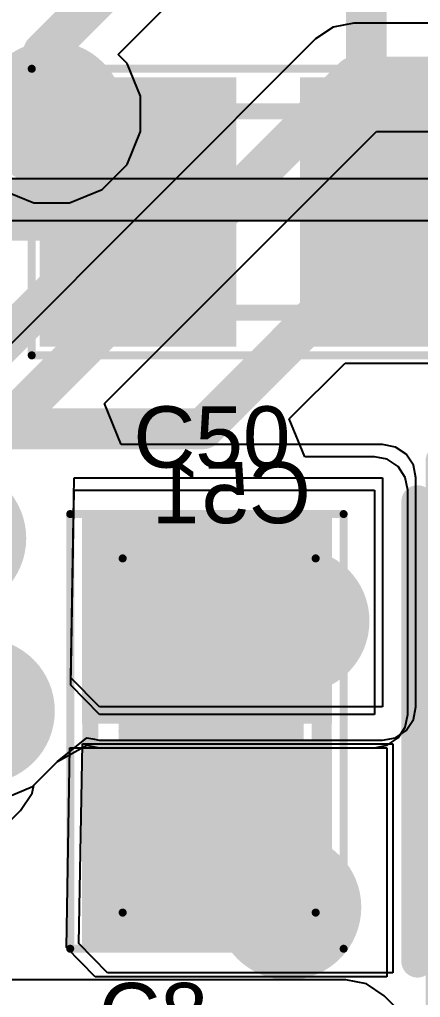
# Model space of a CAD drawing. Header units: inches. Extents: x 2.95 to 6.74, y 1.23 to 4.83.
# Drawn here: x 5.3001 to 5.3983, y 3.9179 to 4.1571 of the extents above; entities that cross this region are included whole.
import ezdxf

# ---------------------------------------------------------------- set-up
doc = ezdxf.new("R2010")
doc.units = ezdxf.units.IN
doc.header["$MEASUREMENT"] = 0
for name, color, linetype in [('Bottom 3D Body', 56, 'Continuous'), ('Bottom Layer', 5, 'Continuous'), ('Bottom Overlay', 54, 'Continuous'), ('Bottom Paste', 16, 'Continuous'), ('Bottom Solder', 6, 'Continuous'), ('GND', 76, 'Continuous'), ('Mechanical 15', 56, 'Continuous'), ('PWR', 16, 'Continuous'), ('Top 3D Body', 56, 'Continuous'), ('Top Assembly', 56, 'Continuous'), ('Top Component Center', 56, 'Continuous'), ('Top Courtyard', 56, 'Continuous'), ('Top Layer', 1, 'Continuous'), ('Top Overlay', 2, 'Continuous'), ('Top Paste', 8, 'Continuous'), ('Top Solder', 216, 'Continuous'), ('Via Holes', 16, 'Continuous')]:
    doc.layers.add(name, color=color, linetype=linetype)
doc.styles.add('Arial', font='', dxfattribs={"height": 0.2})
doc.styles.get('Arial').set_extended_font_data('Arial')

# ---------------------------------------------------------------- blocks, each defined once
blk = doc.blocks.new('FP_RP732A_IPC_B_69')
at = {"layer": 'Top Layer'}
for points in [[(-0.05626, 0.02772), (-0.01272, 0.02772), (-0.01272, -0.02772), (-0.05626, -0.02772)], [(0.01272, 0.02772), (0.05626, 0.02772), (0.05626, -0.02772), (0.01272, -0.02772)]]:
    blk.add_hatch(color=1, dxfattribs=at).paths.add_polyline_path(points)
at = {"layer": 'Top Paste'}
for points in [[(-0.05626, 0.02772), (-0.01272, 0.02772), (-0.01272, -0.02772), (-0.05626, -0.02772)], [(0.01272, 0.02772), (0.05626, 0.02772), (0.05626, -0.02772), (0.01272, -0.02772)]]:
    blk.add_hatch(color=8, dxfattribs=at).paths.add_polyline_path(points)
at = {"layer": 'Top Solder'}
for points in [[(-0.05626, 0.02772), (-0.01272, 0.02772), (-0.01272, -0.02772), (-0.05626, -0.02772)], [(0.01272, 0.02772), (0.05626, 0.02772), (0.05626, -0.02772), (0.01272, -0.02772)]]:
    blk.add_hatch(color=216, dxfattribs=at).paths.add_polyline_path(points)
at = {"layer": 'Top 3D Body'}
for points in [[(-0.03937, 0.02461, 0.00787, 0.00787, 0), (-0.03937, -0.02461, 0.00787, 0.00787, 0)], [(-0.03937, 0.02461, 0.00787, 0.00787, 0), (0.03937, 0.02461, 0.00787, 0.00787, 0)], [(0.03937, 0.02461, 0.00787, 0.00787, 0), (0.03937, -0.02461, 0.00787, 0.00787, 0)], [(-0.03937, -0.02461, 0.00787, 0.00787, 0), (0.03937, -0.02461, 0.00787, 0.00787, 0)]]:
    blk.add_lwpolyline(points, format="xyseb", dxfattribs=at)
for points in [[(-0.04134, 0.02461, 0.00394, 0.00394, 1), (-0.0374, 0.02461, 0.00394, 0.00394, 1)], [(-0.04134, 0.02461, 0.00394, 0.00394, 1), (-0.0374, 0.02461, 0.00394, 0.00394, 1)], [(0.0374, 0.02461, 0.00394, 0.00394, 1), (0.04134, 0.02461, 0.00394, 0.00394, 1)], [(0.0374, 0.02461, 0.00394, 0.00394, 1), (0.04134, 0.02461, 0.00394, 0.00394, 1)], [(-0.04134, -0.02461, 0.00394, 0.00394, 1), (-0.0374, -0.02461, 0.00394, 0.00394, 1)], [(-0.04134, -0.02461, 0.00394, 0.00394, 1), (-0.0374, -0.02461, 0.00394, 0.00394, 1)], [(0.0374, -0.02461, 0.00394, 0.00394, 1), (0.04134, -0.02461, 0.00394, 0.00394, 1)], [(0.0374, -0.02461, 0.00394, 0.00394, 1), (0.04134, -0.02461, 0.00394, 0.00394, 1)]]:
    blk.add_lwpolyline(points, format="xyseb", close=True, dxfattribs=at)
at = {"layer": 'Top Assembly'}
for points in [[(-0.06611, 0.03756, 0.00787, 0.00787, 0), (-0.06611, -0.03756, 0.00787, 0.00787, 0)], [(-0.06611, 0.03756, 0.00787, 0.00787, 0), (0.06611, 0.03756, 0.00787, 0.00787, 0)], [(0.06611, 0.03756, 0.00787, 0.00787, 0), (0.06611, -0.03756, 0.00787, 0.00787, 0)], [(-0.06611, -0.03756, 0.00787, 0.00787, 0), (0.06611, -0.03756, 0.00787, 0.00787, 0)]]:
    blk.add_lwpolyline(points, format="xyseb", dxfattribs=at)
for points in [[(-0.06808, 0.03756, 0.00394, 0.00394, 1), (-0.06414, 0.03756, 0.00394, 0.00394, 1)], [(-0.06808, 0.03756, 0.00394, 0.00394, 1), (-0.06414, 0.03756, 0.00394, 0.00394, 1)], [(0.06414, 0.03756, 0.00394, 0.00394, 1), (0.06808, 0.03756, 0.00394, 0.00394, 1)], [(0.06414, 0.03756, 0.00394, 0.00394, 1), (0.06808, 0.03756, 0.00394, 0.00394, 1)], [(-0.06808, -0.03756, 0.00394, 0.00394, 1), (-0.06414, -0.03756, 0.00394, 0.00394, 1)], [(-0.06808, -0.03756, 0.00394, 0.00394, 1), (-0.06414, -0.03756, 0.00394, 0.00394, 1)], [(0.06414, -0.03756, 0.00394, 0.00394, 1), (0.06808, -0.03756, 0.00394, 0.00394, 1)], [(0.06414, -0.03756, 0.00394, 0.00394, 1), (0.06808, -0.03756, 0.00394, 0.00394, 1)]]:
    blk.add_lwpolyline(points, format="xyseb", close=True, dxfattribs=at)
at = {"layer": 'Top Component Center'}
for points in [[(0, 0.01969, 0.00394, 0.00394, 0), (0, -0.01969, 0.00394, 0.00394, 0)], [(-0.01969, 0, 0.00394, 0.00394, 0), (0.01969, 0, 0.00394, 0.00394, 0)]]:
    blk.add_lwpolyline(points, format="xyseb", dxfattribs=at)
for points in [[(-0.00098, 0.01969, 0.00197, 0.00197, 1), (0.00098, 0.01969, 0.00197, 0.00197, 1)], [(-0.02067, 0, 0.00197, 0.00197, 1), (-0.0187, 0, 0.00197, 0.00197, 1)], [(0.0187, 0, 0.00197, 0.00197, 1), (0.02067, 0, 0.00197, 0.00197, 1)], [(-0.00098, -0.01969, 0.00197, 0.00197, 1), (0.00098, -0.01969, 0.00197, 0.00197, 1)]]:
    blk.add_lwpolyline(points, format="xyseb", close=True, dxfattribs=at)
at = {"layer": 'Top Courtyard'}
for points in [[(-0.06611, 0.03756, 0.00787, 0.00787, 0), (-0.06611, -0.03756, 0.00787, 0.00787, 0)], [(-0.06611, 0.03756, 0.00787, 0.00787, 0), (0.06611, 0.03756, 0.00787, 0.00787, 0)], [(0.06611, 0.03756, 0.00787, 0.00787, 0), (0.06611, -0.03756, 0.00787, 0.00787, 0)], [(-0.06611, -0.03756, 0.00787, 0.00787, 0), (0.06611, -0.03756, 0.00787, 0.00787, 0)]]:
    blk.add_lwpolyline(points, format="xyseb", dxfattribs=at)
for points in [[(-0.06808, 0.03756, 0.00394, 0.00394, 1), (-0.06414, 0.03756, 0.00394, 0.00394, 1)], [(-0.06808, 0.03756, 0.00394, 0.00394, 1), (-0.06414, 0.03756, 0.00394, 0.00394, 1)], [(0.06414, 0.03756, 0.00394, 0.00394, 1), (0.06808, 0.03756, 0.00394, 0.00394, 1)], [(0.06414, 0.03756, 0.00394, 0.00394, 1), (0.06808, 0.03756, 0.00394, 0.00394, 1)], [(-0.06808, -0.03756, 0.00394, 0.00394, 1), (-0.06414, -0.03756, 0.00394, 0.00394, 1)], [(-0.06808, -0.03756, 0.00394, 0.00394, 1), (-0.06414, -0.03756, 0.00394, 0.00394, 1)], [(0.06414, -0.03756, 0.00394, 0.00394, 1), (0.06808, -0.03756, 0.00394, 0.00394, 1)], [(0.06414, -0.03756, 0.00394, 0.00394, 1), (0.06808, -0.03756, 0.00394, 0.00394, 1)]]:
    blk.add_lwpolyline(points, format="xyseb", close=True, dxfattribs=at)
at = {"layer": 'Top Overlay'}
for points in [[(-0.05626, 0.04347, 0.00787, 0.00787, 0), (0.05626, 0.04347, 0.00787, 0.00787, 0)], [(-0.05626, -0.04347, 0.00787, 0.00787, 0), (0.05626, -0.04347, 0.00787, 0.00787, 0)]]:
    blk.add_lwpolyline(points, format="xyseb", dxfattribs=at)
for points in [[(-0.05823, 0.04347, 0.00394, 0.00394, 1), (-0.0543, 0.04347, 0.00394, 0.00394, 1)], [(0.0543, 0.04347, 0.00394, 0.00394, 1), (0.05823, 0.04347, 0.00394, 0.00394, 1)], [(-0.05823, -0.04347, 0.00394, 0.00394, 1), (-0.0543, -0.04347, 0.00394, 0.00394, 1)], [(0.0543, -0.04347, 0.00394, 0.00394, 1), (0.05823, -0.04347, 0.00394, 0.00394, 1)]]:
    blk.add_lwpolyline(points, format="xyseb", close=True, dxfattribs=at)
at = {"layer": 'Top Assembly', "style": 'Arial'}
blk.add_text('R30', height=0.03937, dxfattribs=at).set_placement((0, 0.00044))
blk = doc.blocks.new('CAPC1608X87X35LL15T15_B_127')
at = {"layer": 'Bottom Layer'}
for points in [[(-0.00886, 0.01772), (-0.00886, -0.01772), (-0.04035, -0.01772), (-0.04035, 0.01772)], [(0.04035, 0.01772), (0.04035, -0.01772), (0.00886, -0.01772), (0.00886, 0.01772)]]:
    blk.add_hatch(color=5, dxfattribs=at).paths.add_polyline_path(points)
at = {"layer": 'Bottom Paste'}
for points in [[(-0.00886, 0.01772), (-0.00886, -0.01772), (-0.04035, -0.01772), (-0.04035, 0.01772)], [(0.04035, 0.01772), (0.04035, -0.01772), (0.00886, -0.01772), (0.00886, 0.01772)]]:
    blk.add_hatch(color=16, dxfattribs=at).paths.add_polyline_path(points)
at = {"layer": 'Bottom Solder'}
for points in [[(-0.00486, 0.02172), (-0.00486, -0.02172), (-0.04435, -0.02172), (-0.04435, 0.02172)], [(0.04435, 0.02172), (0.04435, -0.02172), (0.00486, -0.02172), (0.00486, 0.02172)]]:
    blk.add_hatch(color=6, dxfattribs=at).paths.add_polyline_path(points)
at = {"layer": 'Bottom 3D Body'}
for points in [[(-0.03445, 0.0187, 0.00394, 0.00394, 0), (-0.03445, -0.0187, 0.00394, 0.00394, 0)], [(-0.03445, 0.0187, 0.00394, 0.00394, 0), (0.03445, 0.0187, 0.00394, 0.00394, 0)], [(0.03445, 0.0187, 0.00394, 0.00394, 0), (0.03445, -0.0187, 0.00394, 0.00394, 0)], [(-0.03445, -0.0187, 0.00394, 0.00394, 0), (0.03445, -0.0187, 0.00394, 0.00394, 0)]]:
    blk.add_lwpolyline(points, format="xyseb", dxfattribs=at)
for points in [[(-0.03543, 0.0187, 0.00197, 0.00197, 1), (-0.03346, 0.0187, 0.00197, 0.00197, 1)], [(-0.03543, 0.0187, 0.00197, 0.00197, 1), (-0.03346, 0.0187, 0.00197, 0.00197, 1)], [(0.03346, 0.0187, 0.00197, 0.00197, 1), (0.03543, 0.0187, 0.00197, 0.00197, 1)], [(0.03346, 0.0187, 0.00197, 0.00197, 1), (0.03543, 0.0187, 0.00197, 0.00197, 1)], [(-0.03543, -0.0187, 0.00197, 0.00197, 1), (-0.03346, -0.0187, 0.00197, 0.00197, 1)], [(-0.03543, -0.0187, 0.00197, 0.00197, 1), (-0.03346, -0.0187, 0.00197, 0.00197, 1)], [(0.03346, -0.0187, 0.00197, 0.00197, 1), (0.03543, -0.0187, 0.00197, 0.00197, 1)], [(0.03346, -0.0187, 0.00197, 0.00197, 1), (0.03543, -0.0187, 0.00197, 0.00197, 1)]]:
    blk.add_lwpolyline(points, format="xyseb", close=True, dxfattribs=at)
at = {"layer": 'Mechanical 15'}
for points in [[(-0.04331, 0.02362, 0.00197, 0.00197, 0), (-0.04331, -0.02362, 0.00197, 0.00197, 0)], [(-0.04331, 0.02362, 0.00197, 0.00197, 0), (0.04331, 0.02362, 0.00197, 0.00197, 0)], [(0.04331, 0.02362, 0.00197, 0.00197, 0), (0.04331, -0.02362, 0.00197, 0.00197, 0)], [(0, 0.0187, 0.00394, 0.00394, 0), (0, -0.0187, 0.00394, 0.00394, 0)], [(-0.0187, 0, 0.00394, 0.00394, 0), (0.0187, 0, 0.00394, 0.00394, 0)], [(-0.04331, -0.02362, 0.00197, 0.00197, 0), (0.04331, -0.02362, 0.00197, 0.00197, 0)]]:
    blk.add_lwpolyline(points, format="xyseb", dxfattribs=at)
for points in [[(-0.0438, 0.02362, 0.000984, 0.000984, 1), (-0.04281, 0.02362, 0.000984, 0.000984, 1)], [(-0.0438, 0.02362, 0.000984, 0.000984, 1), (-0.04281, 0.02362, 0.000984, 0.000984, 1)], [(0.04281, 0.02362, 0.000984, 0.000984, 1), (0.0438, 0.02362, 0.000984, 0.000984, 1)], [(0.04281, 0.02362, 0.000984, 0.000984, 1), (0.0438, 0.02362, 0.000984, 0.000984, 1)], [(-0.00098, 0.0187, 0.00197, 0.00197, 1), (0.00098, 0.0187, 0.00197, 0.00197, 1)], [(-0.01969, 0, 0.00197, 0.00197, 1), (-0.01772, 0, 0.00197, 0.00197, 1)], [(0.01772, 0, 0.00197, 0.00197, 1), (0.01969, 0, 0.00197, 0.00197, 1)], [(-0.00098, -0.0187, 0.00197, 0.00197, 1), (0.00098, -0.0187, 0.00197, 0.00197, 1)], [(-0.0438, -0.02362, 0.000984, 0.000984, 1), (-0.04281, -0.02362, 0.000984, 0.000984, 1)], [(-0.0438, -0.02362, 0.000984, 0.000984, 1), (-0.04281, -0.02362, 0.000984, 0.000984, 1)], [(0.04281, -0.02362, 0.000984, 0.000984, 1), (0.0438, -0.02362, 0.000984, 0.000984, 1)], [(0.04281, -0.02362, 0.000984, 0.000984, 1), (0.0438, -0.02362, 0.000984, 0.000984, 1)]]:
    blk.add_lwpolyline(points, format="xyseb", close=True, dxfattribs=at)
blk = doc.blocks.new('CAPC2013X140X50LL20T25_128')
at = {"layer": 'Top Layer'}
for points in [[(-0.04921, -0.02657), (-0.04921, 0.02657), (-0.00591, 0.02657), (-0.00591, -0.02657)], [(0.00591, -0.02657), (0.00591, 0.02657), (0.04921, 0.02657), (0.04921, -0.02657)]]:
    blk.add_hatch(color=1, dxfattribs=at).paths.add_polyline_path(points)
at = {"layer": 'Top Paste'}
for points in [[(-0.04921, -0.02657), (-0.04921, 0.02657), (-0.00591, 0.02657), (-0.00591, -0.02657)], [(0.00591, -0.02657), (0.00591, 0.02657), (0.04921, 0.02657), (0.04921, -0.02657)]]:
    blk.add_hatch(color=8, dxfattribs=at).paths.add_polyline_path(points)
at = {"layer": 'Top Solder'}
for points in [[(-0.05321, -0.03057), (-0.05321, 0.03057), (-0.00191, 0.03057), (-0.00191, -0.03057)], [(0.00191, -0.03057), (0.00191, 0.03057), (0.05321, 0.03057), (0.05321, -0.03057)]]:
    blk.add_hatch(color=216, dxfattribs=at).paths.add_polyline_path(points)
at = {"layer": 'Mechanical 15'}
for points in [[(-0.05315, 0.03346, 0.00197, 0.00197, 0), (0.05315, 0.03346, 0.00197, 0.00197, 0)], [(-0.05315, 0.03346, 0.00197, 0.00197, 0), (-0.05315, -0.03346, 0.00197, 0.00197, 0)], [(0.05315, 0.03346, 0.00197, 0.00197, 0), (0.05315, -0.03346, 0.00197, 0.00197, 0)], [(0, 0.01969, 0.00394, 0.00394, 0), (0, -0.01969, 0.00394, 0.00394, 0)], [(-0.01969, 0, 0.00394, 0.00394, 0), (0.01969, 0, 0.00394, 0.00394, 0)], [(-0.05315, -0.03346, 0.00197, 0.00197, 0), (0.05315, -0.03346, 0.00197, 0.00197, 0)]]:
    blk.add_lwpolyline(points, format="xyseb", dxfattribs=at)
for points in [[(-0.05364, 0.03346, 0.000984, 0.000984, 1), (-0.05266, 0.03346, 0.000984, 0.000984, 1)], [(-0.05364, 0.03346, 0.000984, 0.000984, 1), (-0.05266, 0.03346, 0.000984, 0.000984, 1)], [(0.05266, 0.03346, 0.000984, 0.000984, 1), (0.05364, 0.03346, 0.000984, 0.000984, 1)], [(0.05266, 0.03346, 0.000984, 0.000984, 1), (0.05364, 0.03346, 0.000984, 0.000984, 1)], [(-0.00098, 0.01969, 0.00197, 0.00197, 1), (0.00098, 0.01969, 0.00197, 0.00197, 1)], [(-0.02067, 0, 0.00197, 0.00197, 1), (-0.0187, 0, 0.00197, 0.00197, 1)], [(0.0187, 0, 0.00197, 0.00197, 1), (0.02067, 0, 0.00197, 0.00197, 1)], [(-0.00098, -0.01969, 0.00197, 0.00197, 1), (0.00098, -0.01969, 0.00197, 0.00197, 1)], [(-0.05364, -0.03346, 0.000984, 0.000984, 1), (-0.05266, -0.03346, 0.000984, 0.000984, 1)], [(-0.05364, -0.03346, 0.000984, 0.000984, 1), (-0.05266, -0.03346, 0.000984, 0.000984, 1)], [(0.05266, -0.03346, 0.000984, 0.000984, 1), (0.05364, -0.03346, 0.000984, 0.000984, 1)], [(0.05266, -0.03346, 0.000984, 0.000984, 1), (0.05364, -0.03346, 0.000984, 0.000984, 1)]]:
    blk.add_lwpolyline(points, format="xyseb", close=True, dxfattribs=at)
at = {"layer": 'Top 3D Body'}
for points in [[(-0.04331, 0.02854, 0.00394, 0.00394, 0), (0.04331, 0.02854, 0.00394, 0.00394, 0)], [(-0.04331, 0.02854, 0.00394, 0.00394, 0), (-0.04331, -0.02854, 0.00394, 0.00394, 0)], [(0.04331, 0.02854, 0.00394, 0.00394, 0), (0.04331, -0.02854, 0.00394, 0.00394, 0)], [(-0.04331, -0.02854, 0.00394, 0.00394, 0), (0.04331, -0.02854, 0.00394, 0.00394, 0)]]:
    blk.add_lwpolyline(points, format="xyseb", dxfattribs=at)
for points in [[(-0.04429, 0.02854, 0.00197, 0.00197, 1), (-0.04232, 0.02854, 0.00197, 0.00197, 1)], [(-0.04429, 0.02854, 0.00197, 0.00197, 1), (-0.04232, 0.02854, 0.00197, 0.00197, 1)], [(0.04232, 0.02854, 0.00197, 0.00197, 1), (0.04429, 0.02854, 0.00197, 0.00197, 1)], [(0.04232, 0.02854, 0.00197, 0.00197, 1), (0.04429, 0.02854, 0.00197, 0.00197, 1)], [(-0.04429, -0.02854, 0.00197, 0.00197, 1), (-0.04232, -0.02854, 0.00197, 0.00197, 1)], [(-0.04429, -0.02854, 0.00197, 0.00197, 1), (-0.04232, -0.02854, 0.00197, 0.00197, 1)], [(0.04232, -0.02854, 0.00197, 0.00197, 1), (0.04429, -0.02854, 0.00197, 0.00197, 1)], [(0.04232, -0.02854, 0.00197, 0.00197, 1), (0.04429, -0.02854, 0.00197, 0.00197, 1)]]:
    blk.add_lwpolyline(points, format="xyseb", close=True, dxfattribs=at)
blk = doc.blocks.new('CAPC2012X94N_158')
at = {"layer": 'Top Layer'}
for points in [[(-0.05197, -0.02894), (-0.05197, 0.02894), (-0.01181, 0.02894), (-0.01181, -0.02894)], [(0.01181, -0.02894), (0.01181, 0.02894), (0.05197, 0.02894), (0.05197, -0.02894)]]:
    blk.add_hatch(color=1, dxfattribs=at).paths.add_polyline_path(points)
at = {"layer": 'Top Paste'}
for points in [[(-0.05197, -0.02894), (-0.05197, 0.02894), (-0.01181, 0.02894), (-0.01181, -0.02894)], [(0.01181, -0.02894), (0.01181, 0.02894), (0.05197, 0.02894), (0.05197, -0.02894)]]:
    blk.add_hatch(color=8, dxfattribs=at).paths.add_polyline_path(points)
at = {"layer": 'Top Solder'}
for points in [[(-0.05597, -0.03294), (-0.05597, 0.03294), (-0.00781, 0.03294), (-0.00781, -0.03294)], [(0.00781, -0.03294), (0.00781, 0.03294), (0.05597, 0.03294), (0.05597, -0.03294)]]:
    blk.add_hatch(color=216, dxfattribs=at).paths.add_polyline_path(points)
at = {"layer": 'Mechanical 15'}
for points in [[(-0.05787, 0.03504, 0.00197, 0.00197, 0), (0.05787, 0.03504, 0.00197, 0.00197, 0)], [(-0.05787, -0.03504, 0.00197, 0.00197, 0), (-0.05787, 0.03504, 0.00197, 0.00197, 0)], [(0.05787, -0.03504, 0.00197, 0.00197, 0), (0.05787, 0.03504, 0.00197, 0.00197, 0)], [(-0.05787, -0.03504, 0.00197, 0.00197, 0), (0.05787, -0.03504, 0.00197, 0.00197, 0)]]:
    blk.add_lwpolyline(points, format="xyseb", dxfattribs=at)
for points in [[(-0.05837, 0.03504, 0.000984, 0.000984, 1), (-0.05738, 0.03504, 0.000984, 0.000984, 1)], [(-0.05837, 0.03504, 0.000984, 0.000984, 1), (-0.05738, 0.03504, 0.000984, 0.000984, 1)], [(0.05738, 0.03504, 0.000984, 0.000984, 1), (0.05837, 0.03504, 0.000984, 0.000984, 1)], [(0.05738, 0.03504, 0.000984, 0.000984, 1), (0.05837, 0.03504, 0.000984, 0.000984, 1)], [(-0.05837, -0.03504, 0.000984, 0.000984, 1), (-0.05738, -0.03504, 0.000984, 0.000984, 1)], [(-0.05837, -0.03504, 0.000984, 0.000984, 1), (-0.05738, -0.03504, 0.000984, 0.000984, 1)], [(0.05738, -0.03504, 0.000984, 0.000984, 1), (0.05837, -0.03504, 0.000984, 0.000984, 1)], [(0.05738, -0.03504, 0.000984, 0.000984, 1), (0.05837, -0.03504, 0.000984, 0.000984, 1)]]:
    blk.add_lwpolyline(points, format="xyseb", close=True, dxfattribs=at)
at = {"layer": 'Top 3D Body'}
for points in [[(-0.03957, 0.02461, 0.00394, 0.00394, 0), (0.03957, 0.02461, 0.00394, 0.00394, 0)], [(-0.03957, -0.02461, 0.00394, 0.00394, 0), (-0.03957, 0.02461, 0.00394, 0.00394, 0)], [(0.03957, -0.02461, 0.00394, 0.00394, 0), (0.03957, 0.02461, 0.00394, 0.00394, 0)], [(-0.03957, -0.02461, 0.00394, 0.00394, 0), (0.03957, -0.02461, 0.00394, 0.00394, 0)]]:
    blk.add_lwpolyline(points, format="xyseb", dxfattribs=at)
for points in [[(-0.04055, 0.02461, 0.00197, 0.00197, 1), (-0.03858, 0.02461, 0.00197, 0.00197, 1)], [(-0.04055, 0.02461, 0.00197, 0.00197, 1), (-0.03858, 0.02461, 0.00197, 0.00197, 1)], [(0.03858, 0.02461, 0.00197, 0.00197, 1), (0.04055, 0.02461, 0.00197, 0.00197, 1)], [(0.03858, 0.02461, 0.00197, 0.00197, 1), (0.04055, 0.02461, 0.00197, 0.00197, 1)], [(-0.04055, -0.02461, 0.00197, 0.00197, 1), (-0.03858, -0.02461, 0.00197, 0.00197, 1)], [(-0.04055, -0.02461, 0.00197, 0.00197, 1), (-0.03858, -0.02461, 0.00197, 0.00197, 1)], [(0.03858, -0.02461, 0.00197, 0.00197, 1), (0.04055, -0.02461, 0.00197, 0.00197, 1)], [(0.03858, -0.02461, 0.00197, 0.00197, 1), (0.04055, -0.02461, 0.00197, 0.00197, 1)]]:
    blk.add_lwpolyline(points, format="xyseb", close=True, dxfattribs=at)

msp = doc.modelspace()

# ---------------------------------------------------------------- hatches: boundary and pattern name
at = {"layer": 'Bottom Layer'}
h = msp.add_hatch(color=5, dxfattribs=at)
edge = h.paths.add_edge_path()
edge.add_arc((5.308, 4.134), 0.01378, 0, 360)
h = msp.add_hatch(color=5, dxfattribs=at)
edge = h.paths.add_edge_path()
edge.add_arc((5.368, 4.01), 0.01378, 0, 360)
h = msp.add_hatch(color=5, dxfattribs=at)
edge = h.paths.add_edge_path()
edge.add_arc((5.291, 3.988), 0.01378, 0, 360)
h = msp.add_hatch(color=5, dxfattribs=at)
edge = h.paths.add_edge_path()
edge.add_arc((5.366, 3.94), 0.01378, 0, 360)
at = {"layer": 'Bottom Solder'}
h = msp.add_hatch(color=6, dxfattribs=at)
edge = h.paths.add_edge_path()
edge.add_arc((5.308, 4.134), 0.01778, 0, 360)
h = msp.add_hatch(color=6, dxfattribs=at)
edge = h.paths.add_edge_path()
edge.add_arc((5.284, 4.03022), 0.01778, 0, 360)
h = msp.add_hatch(color=6, dxfattribs=at)
edge = h.paths.add_edge_path()
edge.add_arc((5.368, 4.01), 0.01778, 0, 360)
h = msp.add_hatch(color=6, dxfattribs=at)
edge = h.paths.add_edge_path()
edge.add_arc((5.291, 3.988), 0.01778, 0, 360)
h = msp.add_hatch(color=6, dxfattribs=at)
edge = h.paths.add_edge_path()
edge.add_arc((5.366, 3.94), 0.01778, 0, 360)
at = {"layer": 'GND'}
h = msp.add_hatch(color=76, dxfattribs=at)
edge = h.paths.add_edge_path()
edge.add_arc((5.308, 4.134), 0.01591, 0, 360)
h = msp.add_hatch(color=76, dxfattribs=at)
edge = h.paths.add_edge_path()
edge.add_arc((5.368, 4.01), 0.01591, 0, 360)
h = msp.add_hatch(color=76, dxfattribs=at)
edge = h.paths.add_edge_path()
edge.add_arc((5.291, 3.988), 0.01591, 0, 360)
at = {"layer": 'PWR'}
h = msp.add_hatch(color=16, dxfattribs=at)
edge = h.paths.add_edge_path()
edge.add_arc((5.308, 4.134), 0.01591, 0, 360)
h = msp.add_hatch(color=16, dxfattribs=at)
edge = h.paths.add_edge_path()
edge.add_arc((5.291, 3.988), 0.01591, 0, 360)
h = msp.add_hatch(color=16, dxfattribs=at)
edge = h.paths.add_edge_path()
edge.add_arc((5.366, 3.94), 0.01591, 0, 360)
at = {"layer": 'Top Layer'}
h = msp.add_hatch(color=1, dxfattribs=at)
edge = h.paths.add_edge_path()
edge.add_arc((5.308, 4.134), 0.01378, 0, 360)
h = msp.add_hatch(color=1, dxfattribs=at)
edge = h.paths.add_edge_path()
edge.add_arc((5.368, 4.01), 0.01378, 0, 360)
h = msp.add_hatch(color=1, dxfattribs=at)
edge = h.paths.add_edge_path()
edge.add_arc((5.291, 3.988), 0.01378, 0, 360)
h = msp.add_hatch(color=1, dxfattribs=at)
edge = h.paths.add_edge_path()
edge.add_arc((5.366, 3.94), 0.01378, 0, 360)
at = {"layer": 'Top Solder'}
h = msp.add_hatch(color=216, dxfattribs=at)
edge = h.paths.add_edge_path()
edge.add_arc((5.308, 4.134), 0.01778, 0, 360)
h = msp.add_hatch(color=216, dxfattribs=at)
edge = h.paths.add_edge_path()
edge.add_arc((5.284, 4.03022), 0.01778, 0, 360)
h = msp.add_hatch(color=216, dxfattribs=at)
edge = h.paths.add_edge_path()
edge.add_arc((5.368, 4.01), 0.01778, 0, 360)
h = msp.add_hatch(color=216, dxfattribs=at)
edge = h.paths.add_edge_path()
edge.add_arc((5.291, 3.988), 0.01778, 0, 360)
h = msp.add_hatch(color=216, dxfattribs=at)
edge = h.paths.add_edge_path()
edge.add_arc((5.366, 3.94), 0.01778, 0, 360)
at = {"layer": 'Via Holes'}
h = msp.add_hatch(color=7, dxfattribs=at)
edge = h.paths.add_edge_path()
edge.add_arc((5.308, 4.134), 0.00591, 0, 360)
h = msp.add_hatch(color=7, dxfattribs=at)
edge = h.paths.add_edge_path()
edge.add_arc((5.368, 4.01), 0.00591, 0, 360)
h = msp.add_hatch(color=7, dxfattribs=at)
edge = h.paths.add_edge_path()
edge.add_arc((5.366, 3.94), 0.00591, 0, 360)

# ---------------------------------------------------------------- linework, layer by layer
at = {"layer": 'Bottom Layer'}
for p, q in [((5.32427, 4.14853), (5.34437, 4.16863)), ((5.38197, 4.15622), (5.3769, 4.15521)), ((5.52532, 4.15622), (5.38197, 4.15622)), ((5.3769, 4.15521), (5.3726, 4.15234)), ((5.3726, 4.15234), (5.27759, 4.05733)), ((5.32646, 4.14634), (5.32427, 4.14853)), ((5.32978, 4.13833), (5.32646, 4.14634)), ((5.32978, 4.12967), (5.32978, 4.13833)), ((5.3209, 4.06316), (5.38746, 4.12971)), ((5.32646, 4.12166), (5.32978, 4.12967)), ((5.38746, 4.12971), (5.45406, 4.12971)), ((5.32034, 4.11554), (5.32646, 4.12166)), ((5.29566, 4.11554), (5.30367, 4.11222)), ((5.31233, 4.11222), (5.32034, 4.11554)), ((5.30367, 4.11222), (5.31233, 4.11222)), ((5.32504, 4.05316), (5.3209, 4.06316)), ((5.389, 4.05316), (5.32504, 4.05316)), ((5.39212, 4.05254), (5.389, 4.05316)), ((5.39477, 4.05077), (5.39212, 4.05254)), ((5.39654, 4.04812), (5.39477, 4.05077)), ((5.39716, 4.045), (5.39654, 4.04812)), ((5.3127, 3.99613), (5.31353, 4.045)), ((5.31353, 4.045), (5.389, 4.045)), ((5.389, 4.045), (5.389, 3.989)), ((5.39716, 3.989), (5.39716, 4.045)), ((5.31971, 3.989), (5.3127, 3.99613)), ((5.389, 3.989), (5.31971, 3.989)), ((5.39654, 3.98588), (5.39716, 3.989)), ((5.39477, 3.98323), (5.39654, 3.98588)), ((5.39212, 3.98146), (5.39477, 3.98323)), ((5.30946, 3.97566), (5.31659, 3.98146)), ((5.31468, 3.93113), (5.31551, 3.98)), ((5.31551, 3.98), (5.39153, 3.98)), ((5.31659, 3.98146), (5.31811, 3.98116)), ((5.31811, 3.98116), (5.31964, 3.98084)), ((5.31964, 3.98084), (5.31967, 3.98085)), ((5.31967, 3.98085), (5.31971, 3.98084)), ((5.31971, 3.98084), (5.389, 3.98084)), ((5.389, 3.98084), (5.39212, 3.98146)), ((5.39153, 3.98), (5.39153, 3.924)), ((5.30362, 3.96982), (5.30913, 3.97533)), ((5.30913, 3.97533), (5.30946, 3.97566)), ((5.30946, 3.97566), (5.30946, 3.97566)), ((5.30325, 3.96793), (5.30362, 3.96982)), ((5.30037, 3.96363), (5.30325, 3.96793)), ((5.26425, 3.92751), (5.30037, 3.96363)), ((5.32169, 3.924), (5.31468, 3.93113)), ((5.39153, 3.924), (5.32169, 3.924))]:
    msp.add_line(p, q, dxfattribs=at)
for points in [[(5.306, 4.149, 0.01, 0.01, 0), (5.335, 4.178, 0.01, 0.01, 0)], [(5.306, 4.133, 0.01, 0.01, 0), (5.306, 4.149, 0.01, 0.01, 0)], [(5.28696, 4.04796, 0.01, 0.01, 0), (5.38197, 4.14297, 0.01, 0.01, 0)], [(5.38197, 4.14297, 0.01, 0.01, 0), (5.52532, 4.14297, 0.01, 0.01, 0)], [(5.306, 4.133, 0.01, 0.01, 0), (5.307, 4.134, 0.01, 0.01, 0)], [(5.307, 4.134, 0.01, 0.01, 0), (5.308, 4.134, 0.01, 0.01, 0)]]:
    msp.add_lwpolyline(points, format="xyseb", dxfattribs=at)
for points in [[(5.3035, 4.149, 0.005, 0.005, 1), (5.3085, 4.149, 0.005, 0.005, 1)], [(5.3035, 4.149, 0.005, 0.005, 1), (5.3085, 4.149, 0.005, 0.005, 1)], [(5.37947, 4.14297, 0.005, 0.005, 1), (5.38447, 4.14297, 0.005, 0.005, 1)], [(5.37947, 4.14297, 0.005, 0.005, 1), (5.38447, 4.14297, 0.005, 0.005, 1)], [(5.3035, 4.133, 0.005, 0.005, 1), (5.3085, 4.133, 0.005, 0.005, 1)], [(5.3035, 4.133, 0.005, 0.005, 1), (5.3085, 4.133, 0.005, 0.005, 1)], [(5.3045, 4.134, 0.005, 0.005, 1), (5.3095, 4.134, 0.005, 0.005, 1)], [(5.3045, 4.134, 0.005, 0.005, 1), (5.3095, 4.134, 0.005, 0.005, 1)], [(5.3055, 4.134, 0.005, 0.005, 1), (5.3105, 4.134, 0.005, 0.005, 1)]]:
    msp.add_lwpolyline(points, format="xyseb", close=True, dxfattribs=at)
at = {"layer": 'GND'}
for p, q in [((5.433, 4.1181), (4.882, 4.1181)), ((4.8871, 4.1079), (5.4279, 4.1079))]:
    msp.add_line(p, q, dxfattribs=at)
msp.add_lwpolyline([(5.104, 4.113, 0.01, 0.01, 0), (5.433, 4.113, 0.01, 0.01, 0)], format="xyseb", dxfattribs=at)
at = {"layer": 'Top Layer'}
for p, q in [((5.36614, 4.0594), (5.37981, 4.07306)), ((5.37981, 4.07306), (5.42097, 4.07306)), ((5.36997, 4.05016), (5.36614, 4.0594)), ((5.387, 4.05016), (5.36997, 4.05016)), ((5.39012, 4.04954), (5.387, 4.05016)), ((5.39277, 4.04777), (5.39012, 4.04954)), ((5.39454, 4.04512), (5.39277, 4.04777)), ((5.39516, 4.042), (5.39454, 4.04512)), ((5.31268, 3.99429), (5.31349, 4.042)), ((5.31349, 4.042), (5.387, 4.042)), ((5.387, 4.042), (5.387, 3.98716)), ((5.39516, 3.98716), (5.39516, 4.042)), ((5.31969, 3.98716), (5.31268, 3.99429)), ((5.387, 3.98716), (5.31969, 3.98716)), ((5.39454, 3.98404), (5.39516, 3.98716)), ((5.39277, 3.98139), (5.39454, 3.98404)), ((5.30946, 3.97566), (5.31657, 3.97962)), ((5.31657, 3.97962), (5.31809, 3.97932)), ((5.31809, 3.97932), (5.31962, 3.979)), ((5.387, 3.979), (5.39012, 3.97962)), ((5.39012, 3.97962), (5.39277, 3.98139)), ((5.3116, 3.93013), (5.31242, 3.979)), ((5.31242, 3.979), (5.39, 3.979)), ((5.31962, 3.979), (5.31966, 3.97901)), ((5.31966, 3.97901), (5.31969, 3.979)), ((5.31969, 3.979), (5.387, 3.979)), ((5.39, 3.979), (5.39, 3.923)), ((5.30334, 3.96954), (5.30946, 3.97566)), ((5.29533, 3.96622), (5.30334, 3.96954)), ((5.31861, 3.923), (5.3116, 3.93013)), ((5.38, 3.92225), (5.29388, 3.92225)), ((5.39, 3.923), (5.31861, 3.923)), ((5.38507, 3.92125), (5.38, 3.92225)), ((5.38937, 3.91837), (5.38507, 3.92125)), ((5.40781, 3.89994), (5.38937, 3.91837))]:
    msp.add_line(p, q, dxfattribs=at)
for points in [[(5.385, 4.115, 0.01, 0.01, 0), (5.385, 4.19, 0.01, 0.01, 0)], [(5.308, 4.134, 0.01, 0.01, 0), (5.31344, 4.12856, 0.01, 0.01, 0)], [(5.31344, 4.12856, 0.01, 0.01, 0), (5.31403, 4.12856, 0.01, 0.01, 0)], [(5.31403, 4.12597, 0.01, 0.01, 0), (5.31403, 4.12856, 0.01, 0.01, 0)], [(5.39144, 4.11144, 0.01, 0.01, 0), (5.40797, 4.12797, 0.01, 0.01, 0)], [(5.31403, 4.12597, 0.01, 0.01, 0), (5.327, 4.113, 0.01, 0.01, 0)], [(5.327, 4.11, 0.01, 0.01, 0), (5.327, 4.113, 0.01, 0.01, 0)], [(5.385, 4.115, 0.01, 0.01, 0), (5.39, 4.11, 0.01, 0.01, 0)], [(5.326, 4.108, 0.01, 0.01, 0), (5.328, 4.11, 0.01, 0.01, 0)], [(5.328, 4.11, 0.01, 0.01, 0), (5.32911, 4.11, 0.01, 0.01, 0)], [(5.39289, 4.10489, 0.01, 0.01, 0), (5.39289, 4.11, 0.01, 0.01, 0)], [(5.284, 4.108, 0.01, 0.01, 0), (5.326, 4.108, 0.01, 0.01, 0)], [(5.294, 4.076, 0.01, 0.01, 0), (5.326, 4.108, 0.01, 0.01, 0)], [(5.345, 4.057, 0.01, 0.01, 0), (5.39289, 4.10489, 0.01, 0.01, 0)], [(5.21164, 4.057, 0.01, 0.01, 0), (5.345, 4.057, 0.01, 0.01, 0)]]:
    msp.add_lwpolyline(points, format="xyseb", dxfattribs=at)
for points in [[(5.3055, 4.134, 0.005, 0.005, 1), (5.3105, 4.134, 0.005, 0.005, 1)], [(5.31094, 4.12856, 0.005, 0.005, 1), (5.31594, 4.12856, 0.005, 0.005, 1)], [(5.31094, 4.12856, 0.005, 0.005, 1), (5.31594, 4.12856, 0.005, 0.005, 1)], [(5.31153, 4.12856, 0.005, 0.005, 1), (5.31653, 4.12856, 0.005, 0.005, 1)], [(5.31153, 4.12856, 0.005, 0.005, 1), (5.31653, 4.12856, 0.005, 0.005, 1)], [(5.31153, 4.12597, 0.005, 0.005, 1), (5.31653, 4.12597, 0.005, 0.005, 1)], [(5.31153, 4.12597, 0.005, 0.005, 1), (5.31653, 4.12597, 0.005, 0.005, 1)], [(5.3245, 4.113, 0.005, 0.005, 1), (5.3295, 4.113, 0.005, 0.005, 1)], [(5.3245, 4.113, 0.005, 0.005, 1), (5.3295, 4.113, 0.005, 0.005, 1)], [(5.3825, 4.115, 0.005, 0.005, 1), (5.3875, 4.115, 0.005, 0.005, 1)], [(5.3825, 4.115, 0.005, 0.005, 1), (5.3875, 4.115, 0.005, 0.005, 1)], [(5.38894, 4.11144, 0.005, 0.005, 1), (5.39394, 4.11144, 0.005, 0.005, 1)], [(5.3245, 4.11, 0.005, 0.005, 1), (5.3295, 4.11, 0.005, 0.005, 1)], [(5.3255, 4.11, 0.005, 0.005, 1), (5.3305, 4.11, 0.005, 0.005, 1)], [(5.3255, 4.11, 0.005, 0.005, 1), (5.3305, 4.11, 0.005, 0.005, 1)], [(5.32661, 4.11, 0.005, 0.005, 1), (5.33161, 4.11, 0.005, 0.005, 1)], [(5.3875, 4.11, 0.005, 0.005, 1), (5.3925, 4.11, 0.005, 0.005, 1)], [(5.39039, 4.11, 0.005, 0.005, 1), (5.39539, 4.11, 0.005, 0.005, 1)], [(5.3235, 4.108, 0.005, 0.005, 1), (5.3285, 4.108, 0.005, 0.005, 1)], [(5.3235, 4.108, 0.005, 0.005, 1), (5.3285, 4.108, 0.005, 0.005, 1)], [(5.3235, 4.108, 0.005, 0.005, 1), (5.3285, 4.108, 0.005, 0.005, 1)], [(5.39039, 4.10489, 0.005, 0.005, 1), (5.39539, 4.10489, 0.005, 0.005, 1)], [(5.39039, 4.10489, 0.005, 0.005, 1), (5.39539, 4.10489, 0.005, 0.005, 1)], [(5.3425, 4.057, 0.005, 0.005, 1), (5.3475, 4.057, 0.005, 0.005, 1)], [(5.3425, 4.057, 0.005, 0.005, 1), (5.3475, 4.057, 0.005, 0.005, 1)]]:
    msp.add_lwpolyline(points, format="xyseb", close=True, dxfattribs=at)

# ---------------------------------------------------------------- block references
msp.add_blockref('CAPC2012X94N_158', (5.361, 4.11))
at = {"rotation": 90}
for name, p in [('FP_RP732A_IPC_B_69', (5.441, 3.983)), ('CAPC2013X140X50LL20T25_128', (5.346, 3.983)), ('CAPC1608X87X35LL15T15_B_127', (5.349, 3.982))]:
    msp.add_blockref(name, p, dxfattribs=at)

# ---------------------------------------------------------------- texts
at = {"layer": 'Bottom Overlay', "style": 'Arial', "text_generation_flag": 2}
msp.add_text('C51', height=0.015, dxfattribs=at).set_placement((5.37149, 4.0339))
at = {"layer": 'Top Overlay', "style": 'Arial'}
for s, p in [('C50', (5.32801, 4.0475)), ('C8', (5.3195, 3.9065))]:
    msp.add_text(s, height=0.015, dxfattribs=at).set_placement(p)

doc.saveas('drawing.dxf')
